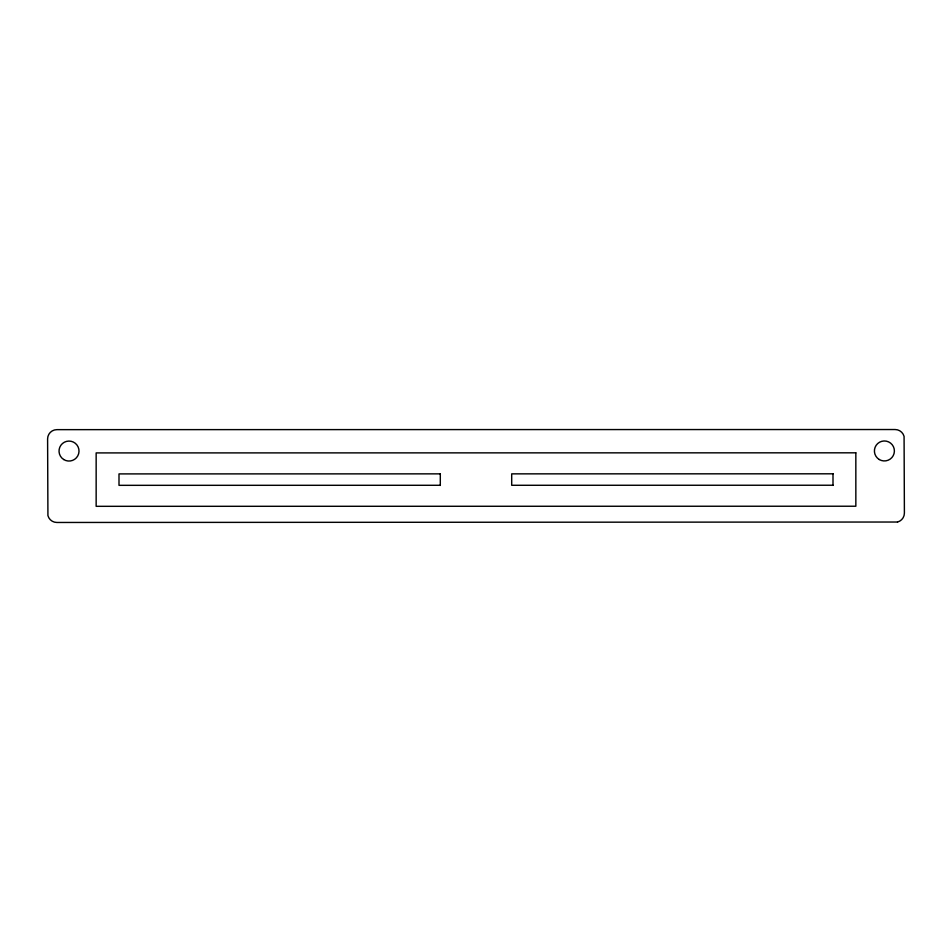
<?xml version="1.0" encoding="UTF-8"?>
<svg xmlns="http://www.w3.org/2000/svg" width="952" height="952" viewBox="0 0 952 952"><rect width="100%" height="100%" fill="white"/><g stroke="black" fill="none" stroke-linecap="round" stroke-linejoin="round"><path stroke-width="1.43" d="M440.3 473.858L119 473.906L119 485.33L440.3 485.282M833 473.81L511.7 473.858L511.7 485.282L833 485.234M833 473.632L833 485.413M440.3 473.691L440.3 485.46M897.522 522.029L56.894 522.47A9.282 9.282 0 0 1 47.921 515.591L47.6 438.932A9.282 9.282 0 0 1 56.882 429.649L895.106 429.53A9.282 9.282 0 0 1 904.079 436.409L904.4 513.068A9.282 9.282 0 0 1 897.522 522.029M855.836 452.819L96.152 452.914L96.152 506.321L855.848 506.226L855.836 452.819M63.677 459.507A9.996 9.996 0 0 0 79.004 451.462A9.996 9.996 0 0 0 64.367 442.216A9.996 9.996 0 0 0 63.677 459.507M879.231 459.507A9.996 9.996 0 0 0 894.392 451.153A9.996 9.996 0 0 0 879.577 442.204A9.996 9.996 0 0 0 879.231 459.507"/></g></svg>
